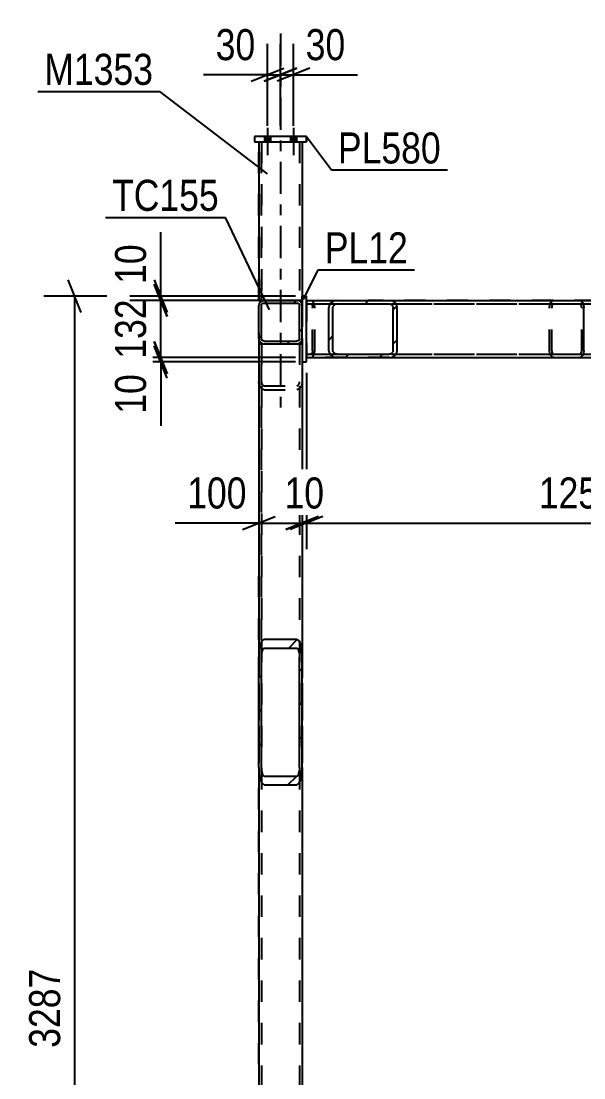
# Model space of a CAD drawing. Header units: millimetres. Extents: x -851 to 338, y -786 to 55.
# Drawn here: x 97.9 to 149.9, y -240.2 to -142.6 of the extents above; entities that cross this region are included whole.
import ezdxf

# ---------------------------------------------------------------- set-up
doc = ezdxf.new("R2010")
doc.units = ezdxf.units.MM
doc.linetypes.add('DXK_LINE_DOT2', pattern=[3.9198, 1.9599, -1.9599])
doc.linetypes.add('DXK_LINE_DOT3', pattern=[5.9187, 2.979, -0.9799, 0.9799, -0.9799])
doc.styles.add('Arial Narrow', font='ARIALN.TTF', dxfattribs={"height": 0.2})

# ---------------------------------------------------------------- blocks, each defined once
blk = doc.blocks.new('Part-232933133-11082 - 10991')
at = {"linetype": 'Continuous'}
h = blk.add_hatch(dxfattribs=at)
h.set_pattern_fill('', scale=0.7, style=0, pattern_type=0)
h.set_pattern_definition([(45, (120.176, -199.7953), (-1.57154, 1.57154), [])])
h.paths.add_polyline_path([(120.36, -199.673), (120.176, -199.795), (120.02, -200.145), (119.916, -200.668), (119.88, -201.286), (119.88, -211.501), (119.916, -212.119), (120.02, -212.642), (120.176, -212.991), (120.36, -213.114), (123.4, -213.114), (123.583, -212.991), (123.739, -212.642), (123.843, -212.119), (123.88, -211.501), (123.88, -201.286), (123.843, -200.668), (123.739, -200.145), (123.583, -199.795), (123.4, -199.673)])
h.paths.add_polyline_path([(123.492, -200.54), (123.569, -200.715), (123.621, -200.977), (123.64, -201.286), (123.64, -211.501), (123.621, -211.81), (123.569, -212.072), (123.492, -212.246), (123.4, -212.308), (120.36, -212.308), (120.268, -212.246), (120.19, -212.072), (120.138, -211.81), (120.12, -211.501), (120.12, -201.286), (120.138, -200.977), (120.19, -200.715), (120.268, -200.54), (120.36, -200.479), (123.4, -200.479)])
at = {"color": 2, "linetype": 'Continuous'}
for p, q in [((119.88, -172.389), (119.88, -201.286)), ((119.88, -172.389), (119.916, -172.389)), ((119.916, -172.389), (120.176, -172.389)), ((120.176, -172.389), (120.36, -172.389)), ((123.4, -172.389), (123.843, -172.389)), ((123.843, -172.389), (123.88, -172.389)), ((123.88, -174.07), (123.88, -201.286)), ((120.36, -199.673), (120.176, -199.795)), ((120.36, -199.673), (123.4, -199.673)), ((123.583, -199.795), (123.4, -199.673)), ((119.916, -200.668), (119.88, -201.286)), ((120.268, -200.54), (120.36, -200.479)), ((120.36, -200.479), (123.4, -200.479)), ((123.4, -200.479), (123.492, -200.54)), ((123.88, -201.286), (123.843, -200.668)), ((119.88, -211.501), (119.88, -201.286)), ((120.12, -201.286), (120.138, -200.977)), ((120.12, -211.501), (120.12, -201.286)), ((123.621, -200.977), (123.64, -201.286)), ((123.64, -211.501), (123.64, -201.286)), ((123.88, -211.501), (123.88, -201.286)), ((119.88, -211.501), (119.916, -212.119)), ((120.138, -211.81), (120.12, -211.501)), ((123.64, -211.501), (123.621, -211.81)), ((123.843, -212.119), (123.88, -211.501)), ((120.36, -212.308), (120.268, -212.246)), ((120.36, -212.308), (123.4, -212.308)), ((123.492, -212.246), (123.4, -212.308)), ((120.176, -212.991), (120.36, -213.114)), ((120.36, -213.114), (123.4, -213.114)), ((123.4, -213.114), (123.583, -212.991))]:
    blk.add_line(p, q, dxfattribs=at)
at = {"color": 7, "linetype": 'DXK_LINE_DOT2'}
for p, q in [((119.88, -172.389), (120.12, -172.389)), ((120.12, -211.501), (120.12, -172.389)), ((120.12, -172.389), (123.569, -172.389)), ((120.36, -172.389), (123.4, -172.389)), ((123.621, -172.389), (123.569, -172.389)), ((123.64, -172.389), (123.621, -172.389)), ((123.64, -172.389), (123.64, -211.501)), ((123.88, -172.389), (123.64, -172.389)), ((123.88, -172.389), (123.88, -174.07)), ((123.88, -172.389), (123.88, -172.389)), ((119.916, -176.18), (119.88, -175.895)), ((120.02, -176.422), (119.916, -176.18)), ((120.176, -176.583), (120.02, -176.422)), ((120.12, -175.895), (120.138, -176.038)), ((120.138, -176.038), (120.19, -176.158)), ((120.19, -176.158), (120.268, -176.239)), ((120.268, -176.239), (120.36, -176.267)), ((120.36, -176.267), (123.4, -176.267)), ((123.4, -176.267), (123.492, -176.239)), ((123.492, -176.239), (123.569, -176.158)), ((123.569, -176.158), (123.621, -176.038)), ((123.739, -176.422), (123.583, -176.583)), ((123.621, -176.038), (123.64, -175.895)), ((123.843, -176.18), (123.739, -176.422)), ((123.88, -175.895), (123.843, -176.18)), ((120.36, -176.64), (120.176, -176.583)), ((120.36, -176.64), (123.4, -176.64)), ((123.583, -176.583), (123.4, -176.64)), ((119.88, -201.286), (119.88, -211.501)), ((123.88, -201.286), (123.88, -211.501))]:
    blk.add_line(p, q, dxfattribs=at)
at = {"color": 2, "linetype": 'Continuous'}
for centre, radius, start, end in [((121.974, -200.805), 2.062, 150.66757, 176.1885), ((121.786, -200.805), 2.062, 3.81151, 29.33244), ((121.167, -201.045), 1.031, 150.66757, 176.1885), ((122.593, -201.045), 1.031, 3.81151, 29.33244), ((121.974, -211.981), 2.062, 183.81151, 209.33244), ((121.167, -211.741), 1.031, 183.81151, 209.33244), ((122.593, -211.741), 1.031, 330.66757, 356.1885), ((121.786, -211.981), 2.062, 330.66757, 356.1885)]:
    blk.add_arc(centre, radius, start, end, dxfattribs=at)
blk = doc.blocks.new('Part-232933133-11211 - 10991')
at = {"linetype": 'Continuous'}
h = blk.add_hatch(dxfattribs=at)
h.set_pattern_fill('', scale=0.7, style=0, pattern_type=0)
h.set_pattern_definition([(45, (120.176, -168.4255), (-1.5715, 1.5715), [])])
h.paths.add_polyline_path([(120.36, -168.389), (120.176, -168.426), (120.02, -168.53), (119.916, -168.685), (119.88, -168.869), (119.88, -171.909), (119.916, -172.093), (120.02, -172.248), (120.176, -172.352), (120.36, -172.389), (123.4, -172.389), (123.583, -172.352), (123.739, -172.248), (123.843, -172.093), (123.88, -171.909), (123.88, -168.869), (123.843, -168.685), (123.739, -168.53), (123.583, -168.426), (123.4, -168.389)])
h.paths.add_polyline_path([(123.4, -168.629), (123.492, -168.647), (123.569, -168.699), (123.621, -168.777), (123.64, -168.869), (123.64, -171.909), (123.621, -172.001), (123.569, -172.079), (123.492, -172.131), (123.4, -172.149), (120.36, -172.149), (120.268, -172.131), (120.19, -172.079), (120.138, -172.001), (120.12, -171.909), (120.12, -168.869), (120.138, -168.777), (120.19, -168.699), (120.268, -168.647), (120.36, -168.629)])
at = {"color": 2, "linetype": 'Continuous'}
for p, q in [((119.916, -168.685), (119.88, -168.869)), ((120.138, -168.777), (120.19, -168.699)), ((120.36, -168.389), (120.176, -168.426)), ((120.19, -168.699), (120.268, -168.647)), ((120.268, -168.647), (120.36, -168.629)), ((120.36, -168.389), (120.36, -168.389)), ((120.36, -168.389), (123.4, -168.389)), ((120.36, -168.629), (120.36, -168.629)), ((120.36, -168.629), (123.4, -168.629)), ((123.4, -168.389), (123.4, -168.389)), ((123.583, -168.426), (123.4, -168.389)), ((123.4, -168.629), (123.4, -168.629)), ((123.4, -168.629), (123.492, -168.647)), ((123.492, -168.647), (123.569, -168.699)), ((123.569, -168.699), (123.621, -168.777)), ((123.88, -168.869), (123.843, -168.685)), ((119.88, -168.869), (119.88, -168.869)), ((119.88, -171.909), (119.88, -168.869)), ((120.12, -168.869), (120.138, -168.777)), ((120.12, -168.869), (120.12, -168.869)), ((120.12, -171.909), (120.12, -168.869)), ((123.621, -168.777), (123.64, -168.869)), ((123.64, -168.869), (123.64, -168.869)), ((123.64, -171.909), (123.64, -168.869)), ((123.88, -168.869), (123.88, -168.869)), ((123.88, -171.909), (123.88, -168.869)), ((119.88, -171.909), (119.88, -171.909)), ((119.88, -171.909), (119.916, -172.093)), ((120.12, -171.909), (120.12, -171.909)), ((120.138, -172.001), (120.12, -171.909)), ((120.19, -172.079), (120.138, -172.001)), ((120.176, -172.352), (120.36, -172.389)), ((120.268, -172.131), (120.19, -172.079)), ((120.36, -172.149), (120.268, -172.131)), ((120.36, -172.149), (120.36, -172.149)), ((120.36, -172.149), (123.4, -172.149)), ((120.36, -172.389), (120.36, -172.389)), ((120.36, -172.389), (123.4, -172.389)), ((123.492, -172.131), (123.4, -172.149)), ((123.4, -172.149), (123.4, -172.149)), ((123.4, -172.389), (123.583, -172.352)), ((123.4, -172.389), (123.4, -172.389)), ((123.569, -172.079), (123.492, -172.131)), ((123.621, -172.001), (123.569, -172.079)), ((123.64, -171.909), (123.621, -172.001)), ((123.64, -171.909), (123.64, -171.909)), ((123.843, -172.093), (123.88, -171.909)), ((123.88, -171.909), (123.88, -171.909))]:
    blk.add_line(p, q, dxfattribs=at)
for centre, start, end in [((120.36, -168.869), 112.5, 157.5), ((123.4, -168.869), 22.5, 67.5), ((120.36, -171.909), 202.5, 247.5), ((123.4, -171.909), 292.5, 337.5)]:
    blk.add_arc(centre, 0.48, start, end, dxfattribs=at)
blk = doc.blocks.new('Part-232933133-11083 - 10991')
at = {"color": 7, "linetype": 'DXK_LINE_DOT2'}
for p, q in [((119.88, -293.788), (119.88, -191.968)), ((120.12, -191.968), (120.12, -293.788)), ((123.64, -191.968), (123.64, -293.788)), ((123.88, -191.968), (123.88, -293.788))]:
    blk.add_line(p, q, dxfattribs=at)
blk = doc.blocks.new('Part-232933133-11095 - 10991')
at = {"color": 7, "linetype": 'DXK_LINE_DOT2'}
for p, q in [((119.88, -172.389), (119.88, -211.501)), ((119.88, -172.389), (123.88, -172.389)), ((120.12, -172.389), (120.12, -293.789)), ((123.64, -172.389), (123.64, -293.789)), ((123.88, -172.389), (123.88, -211.501))]:
    blk.add_line(p, q, dxfattribs=at)
at = {"color": 2, "linetype": 'Continuous'}
for p, q in [((119.88, -211.501), (119.88, -293.789)), ((123.88, -211.501), (123.88, -293.789))]:
    blk.add_line(p, q, dxfattribs=at)
blk = doc.blocks.new('Part-232933133-11150 - 10991')
at = {"color": 7, "linetype": 'DXK_LINE_DOT2'}
for p, q in [((125.196, -168.39), (149.496, -168.39)), ((125.196, -168.71), (174.479, -168.71)), ((174.479, -168.39), (129.984, -168.39)), ((129.984, -168.71), (174.479, -168.71)), ((167.862, -168.39), (174.479, -168.39)), ((174.479, -173.67), (174.479, -168.39)), ((125.196, -173.35), (174.479, -173.35)), ((129.984, -173.35), (174.479, -173.35)), ((125.196, -173.67), (149.496, -173.67)), ((129.984, -173.67), (174.479, -173.67)), ((167.864, -173.67), (174.479, -173.67))]:
    blk.add_line(p, q, dxfattribs=at)
at = {"color": 2, "linetype": 'Continuous'}
for p, q in [((149.496, -168.39), (167.862, -168.39)), ((149.496, -173.67), (167.864, -173.67))]:
    blk.add_line(p, q, dxfattribs=at)
blk = doc.blocks.new('Part-232933133-11151 - 10991')
at = {"color": 7, "linetype": 'DXK_LINE_DOT2'}
for p, q in [((124.28, -168.39), (131.896, -168.39)), ((124.28, -168.39), (124.28, -168.39)), ((124.28, -168.39), (124.28, -173.67)), ((124.28, -168.39), (147.102, -168.39)), ((124.28, -168.71), (147.102, -168.71)), ((124.28, -168.71), (149.496, -168.71)), ((124.803, -168.439), (124.656, -168.39)), ((124.656, -168.71), (124.729, -168.734)), ((124.729, -168.734), (124.791, -168.804)), ((124.927, -168.578), (124.803, -168.439)), ((125.01, -168.785), (124.927, -168.578)), ((146.748, -168.785), (146.831, -168.577)), ((146.831, -168.577), (146.955, -168.439)), ((146.955, -168.439), (147.102, -168.39)), ((147.029, -168.734), (146.967, -168.804)), ((147.102, -168.71), (147.029, -168.734)), ((147.102, -168.39), (149.496, -168.39)), ((147.102, -168.71), (149.496, -168.71)), ((149.569, -168.734), (149.496, -168.71)), ((149.631, -168.804), (149.569, -168.734)), ((124.791, -168.804), (124.833, -168.908)), ((124.833, -168.908), (124.848, -169.03)), ((124.848, -173.03), (124.848, -169.03)), ((125.039, -169.03), (125.01, -168.785)), ((125.039, -173.03), (125.039, -169.03)), ((146.719, -169.03), (146.748, -168.785)), ((146.719, -173.03), (146.719, -169.03)), ((146.925, -168.908), (146.911, -169.03)), ((146.911, -173.03), (146.911, -169.03)), ((146.967, -168.804), (146.925, -168.908)), ((149.673, -168.908), (149.631, -168.804)), ((149.687, -169.03), (149.673, -168.908)), ((149.687, -173.03), (149.687, -169.03)), ((124.28, -173.35), (147.102, -173.35)), ((124.28, -173.35), (124.656, -173.35)), ((124.729, -173.326), (124.656, -173.35)), ((124.656, -173.35), (149.496, -173.35)), ((124.656, -173.67), (124.803, -173.621)), ((124.791, -173.256), (124.729, -173.326)), ((124.833, -173.153), (124.791, -173.256)), ((124.803, -173.621), (124.927, -173.483)), ((124.848, -173.03), (124.833, -173.153)), ((124.927, -173.483), (125.01, -173.275)), ((125.01, -173.275), (125.039, -173.03)), ((146.748, -173.275), (146.719, -173.03)), ((146.831, -173.483), (146.748, -173.275)), ((146.955, -173.621), (146.831, -173.483)), ((146.911, -173.03), (146.925, -173.152)), ((146.925, -173.152), (146.967, -173.256)), ((147.102, -173.67), (146.955, -173.621)), ((146.967, -173.256), (147.029, -173.326)), ((147.029, -173.326), (147.102, -173.35)), ((147.102, -173.35), (149.496, -173.35)), ((149.496, -173.35), (149.569, -173.326)), ((149.569, -173.326), (149.631, -173.256)), ((149.631, -173.256), (149.673, -173.152)), ((149.673, -173.152), (149.687, -173.03)), ((124.28, -173.67), (147.102, -173.67)), ((124.28, -173.67), (131.894, -173.67)), ((147.102, -173.67), (149.496, -173.67))]:
    blk.add_line(p, q, dxfattribs=at)
at = {"color": 2, "linetype": 'Continuous'}
for p, q in [((131.896, -168.39), (149.496, -168.39)), ((149.496, -168.39), (149.642, -168.439)), ((149.642, -168.439), (149.767, -168.577)), ((149.767, -168.577), (149.85, -168.785)), ((149.85, -168.785), (149.879, -169.03)), ((149.879, -173.03), (149.879, -169.03)), ((149.642, -173.621), (149.496, -173.67)), ((149.767, -173.483), (149.642, -173.621)), ((149.85, -173.275), (149.767, -173.483)), ((149.879, -173.03), (149.85, -173.275)), ((131.894, -173.67), (149.496, -173.67))]:
    blk.add_line(p, q, dxfattribs=at)
blk = doc.blocks.new('Bolt-232933133-60071 - 10991')
at = {"linetype": 'Continuous'}
for points in [[(120.4, -153.749), (120.96, -153.749), (120.96, -153.269), (120.4, -153.269)], [(120.4, -153.749), (120.96, -153.749), (120.96, -153.269), (120.4, -153.269)], [(122.8, -153.749), (123.36, -153.749), (123.36, -153.269), (122.8, -153.269)], [(122.8, -153.749), (123.36, -153.749), (123.36, -153.269), (122.8, -153.269)]]:
    blk.add_hatch(color=1, dxfattribs=at).paths.add_polyline_path(points)
at = {"color": 1, "linetype": 'Continuous'}
for p, q in [((120.68, -152.469), (120.68, -154.989)), ((120.68, -152.469), (120.68, -154.989)), ((123.08, -152.469), (123.08, -154.989)), ((123.08, -152.469), (123.08, -154.989)), ((120.4, -153.269), (120.4, -153.749)), ((120.4, -153.269), (120.4, -153.749)), ((120.96, -153.269), (120.96, -153.749)), ((120.96, -153.269), (120.96, -153.749)), ((122.8, -153.269), (122.8, -153.749)), ((122.8, -153.269), (122.8, -153.749)), ((123.36, -153.269), (123.36, -153.749)), ((123.36, -153.269), (123.36, -153.749))]:
    blk.add_line(p, q, dxfattribs=at)
blk = doc.blocks.new('Part-232933133-11182 - 10991')
at = {"linetype": 'Continuous'}
h = blk.add_hatch(dxfattribs=at)
h.set_pattern_fill('', scale=0.7, style=0, pattern_type=0)
h.set_pattern_definition([(45, (126.8137, -168.4386), (-1.57154, 1.57154), [])])
h.paths.add_polyline_path([(127.107, -168.39), (126.814, -168.439), (126.565, -168.577), (126.399, -168.785), (126.341, -169.03), (126.341, -173.03), (126.399, -173.275), (126.565, -173.482), (126.814, -173.621), (127.107, -173.67), (131.895, -173.67), (132.188, -173.621), (132.436, -173.482), (132.602, -173.275), (132.661, -173.03), (132.661, -169.03), (132.602, -168.785), (132.436, -168.577), (132.188, -168.439), (131.895, -168.39)])
h.paths.add_polyline_path([(131.895, -168.71), (132.041, -168.734), (132.165, -168.804), (132.249, -168.907), (132.278, -169.03), (132.278, -173.03), (132.249, -173.152), (132.165, -173.256), (132.041, -173.326), (131.895, -173.35), (127.107, -173.35), (126.96, -173.326), (126.836, -173.256), (126.753, -173.152), (126.724, -173.03), (126.724, -169.03), (126.753, -168.907), (126.836, -168.804), (126.96, -168.734), (127.107, -168.71)])
at = {"color": 2, "linetype": 'Continuous'}
for p, q in [((124.28, -168.39), (127.107, -168.39)), ((127.107, -168.39), (126.814, -168.439)), ((126.96, -168.734), (127.107, -168.71)), ((127.107, -168.39), (131.895, -168.39)), ((127.107, -168.71), (131.895, -168.71)), ((132.188, -168.439), (131.895, -168.39)), ((131.895, -168.71), (132.041, -168.734)), ((126.399, -168.785), (126.341, -169.03)), ((126.341, -173.03), (126.341, -169.03)), ((126.724, -169.03), (126.753, -168.907)), ((126.724, -173.03), (126.724, -169.03)), ((132.249, -168.907), (132.278, -169.03)), ((132.278, -173.03), (132.278, -169.03)), ((132.661, -169.03), (132.602, -168.785)), ((132.661, -173.03), (132.661, -169.03)), ((126.341, -173.03), (126.399, -173.275)), ((126.753, -173.152), (126.724, -173.03)), ((126.814, -173.621), (127.107, -173.67)), ((127.107, -173.35), (126.96, -173.326)), ((127.107, -173.35), (131.895, -173.35)), ((132.041, -173.326), (131.895, -173.35)), ((131.895, -173.67), (132.188, -173.621)), ((132.278, -173.03), (132.249, -173.152)), ((132.602, -173.275), (132.661, -173.03)), ((124.28, -173.67), (127.107, -173.67)), ((127.107, -173.67), (131.895, -173.67))]:
    blk.add_line(p, q, dxfattribs=at)
at = {"color": 7, "linetype": 'DXK_LINE_DOT2'}
for p, q in [((124.28, -168.39), (131.895, -168.39)), ((124.28, -168.39), (124.28, -173.67)), ((124.28, -168.71), (127.107, -168.71)), ((124.28, -168.71), (131.895, -168.71)), ((124.28, -173.35), (131.895, -173.35)), ((124.28, -173.35), (127.107, -173.35)), ((131.895, -173.67), (124.28, -173.67))]:
    blk.add_line(p, q, dxfattribs=at)
at = {"color": 2, "linetype": 'Continuous'}
for centre, radius, start, end in [((127.031, -169.12), 0.716, 107.70118, 152.05377), ((127.069, -169.075), 0.358, 107.70118, 152.05377), ((131.932, -169.075), 0.358, 27.94637, 72.29883), ((131.97, -169.12), 0.716, 27.94637, 72.29883), ((127.031, -172.939), 0.716, 207.94637, 252.29883), ((127.069, -172.985), 0.358, 207.94637, 252.29883), ((131.932, -172.985), 0.358, 287.70118, 332.05377), ((131.97, -172.939), 0.716, 287.70118, 332.05377)]:
    blk.add_arc(centre, radius, start, end, dxfattribs=at)
blk = doc.blocks.new('Part-232933133-11254 - 10991')
at = {"color": 7, "linetype": 'DXK_LINE_DOT2'}
for p, q in [((124.28, -167.99), (123.88, -167.99)), ((123.88, -167.99), (123.88, -174.07)), ((124.28, -174.07), (124.28, -167.99)), ((123.88, -174.07), (124.28, -174.07))]:
    blk.add_line(p, q, dxfattribs=at)
blk = doc.blocks.new('Part-232933133-11255 - 10991')
at = {"color": 2, "linetype": 'Continuous'}
for p, q in [((123.88, -167.99), (123.88, -167.99)), ((123.88, -167.99), (123.88, -168.869)), ((124.28, -167.99), (123.88, -167.99)), ((124.28, -167.99), (124.28, -167.99)), ((124.28, -174.07), (124.28, -167.99)), ((123.88, -171.909), (123.88, -174.07)), ((123.88, -174.07), (123.88, -174.07)), ((123.88, -174.07), (124.28, -174.07))]:
    blk.add_line(p, q, dxfattribs=at)
at = {"color": 7, "linetype": 'DXK_LINE_DOT2'}
for p, q in [((123.88, -167.99), (124.28, -167.99)), ((123.88, -168.869), (123.88, -171.909)), ((123.88, -174.07), (124.28, -174.07))]:
    blk.add_line(p, q, dxfattribs=at)
blk = doc.blocks.new('Part-232933133-60001 - 10991')
at = {"color": 7, "linetype": 'DXK_LINE_DOT3'}
blk.add_line((121.88, -143.749), (121.88, -178.392), dxfattribs=at)
at = {"color": 7, "linetype": 'DXK_LINE_DOT2'}
for p, q in [((119.88, -153.749), (123.88, -153.749)), ((119.88, -168.392), (119.88, -153.749)), ((120.12, -168.392), (120.12, -153.749)), ((123.64, -153.749), (123.64, -168.392)), ((123.88, -153.749), (123.88, -168.392)), ((123.88, -168.392), (119.88, -168.392))]:
    blk.add_line(p, q, dxfattribs=at)
blk = doc.blocks.new('Part-232933133-59998 - 10991')
at = {"color": 2, "linetype": 'Continuous'}
for p, q in [((124.28, -153.269), (119.48, -153.269)), ((119.48, -153.269), (119.48, -153.749)), ((119.48, -153.749), (124.28, -153.749)), ((124.28, -153.269), (124.28, -153.749))]:
    blk.add_line(p, q, dxfattribs=at)
blk = doc.blocks.new('Part-232933133-59997 - 10991')
at = {"color": 7, "linetype": 'DXK_LINE_DOT3'}
blk.add_line((121.88, -143.749), (121.88, -178.392), dxfattribs=at)
at = {"color": 2, "linetype": 'Continuous'}
for p, q in [((119.88, -153.749), (119.88, -168.392)), ((123.88, -153.749), (123.88, -167.99)), ((119.88, -168.392), (120.345, -168.392)), ((123.843, -168.392), (123.415, -168.392)), ((123.843, -168.392), (123.88, -168.392))]:
    blk.add_line(p, q, dxfattribs=at)
at = {"color": 7, "linetype": 'DXK_LINE_DOT2'}
for p, q in [((119.88, -153.749), (123.88, -153.749)), ((120.12, -153.749), (120.12, -168.392)), ((123.64, -153.749), (123.64, -168.392)), ((120.345, -168.392), (123.415, -168.392)), ((123.4, -168.392), (123.415, -168.392)), ((123.843, -168.392), (123.88, -168.392)), ((123.88, -168.392), (123.88, -167.99))]:
    blk.add_line(p, q, dxfattribs=at)
blk = doc.blocks.new('Part-232933133-60002 - 10991')
at = {"color": 7, "linetype": 'DXK_LINE_DOT2'}
for p, q in [((124.28, -153.269), (119.48, -153.269)), ((119.48, -153.269), (119.48, -153.749)), ((119.48, -153.749), (124.28, -153.749)), ((124.28, -153.749), (124.28, -153.269))]:
    blk.add_line(p, q, dxfattribs=at)
blk = doc.blocks.new('Bolt-232933133-60073 - 10991')
at = {"linetype": 'Continuous'}
for points in [[(120.4, -153.749), (120.96, -153.749), (120.96, -153.269), (120.4, -153.269)], [(120.4, -153.749), (120.96, -153.749), (120.96, -153.269), (120.4, -153.269)], [(122.8, -153.749), (123.36, -153.749), (123.36, -153.269), (122.8, -153.269)], [(122.8, -153.749), (123.36, -153.749), (123.36, -153.269), (122.8, -153.269)]]:
    blk.add_hatch(color=1, dxfattribs=at).paths.add_polyline_path(points)
at = {"color": 1, "linetype": 'Continuous'}
for p, q in [((120.68, -152.469), (120.68, -154.989)), ((120.68, -152.469), (120.68, -154.989)), ((123.08, -152.469), (123.08, -154.989)), ((123.08, -152.469), (123.08, -154.989)), ((120.4, -153.269), (120.4, -153.749)), ((120.4, -153.269), (120.4, -153.749)), ((120.96, -153.269), (120.96, -153.749)), ((120.96, -153.269), (120.96, -153.749)), ((122.8, -153.269), (122.8, -153.749)), ((122.8, -153.269), (122.8, -153.749)), ((123.36, -153.269), (123.36, -153.749)), ((123.36, -153.269), (123.36, -153.749))]:
    blk.add_line(p, q, dxfattribs=at)
blk = doc.blocks.new('StraightDimension-232933133-11310 - 10991')
at = {"color": 7, "linetype": 'Continuous'}
for p, q in [((124.28, -175.07), (124.28, -191.348)), ((174.479, -175.79), (174.479, -191.348)), ((125.78, -188.348), (122.78, -189.548)), ((124.28, -188.948), (174.479, -188.948)), ((172.979, -189.548), (175.979, -188.348))]:
    blk.add_line(p, q, dxfattribs=at)
at = {"color": 0}
blk.add_wipeout([(153.635, -188.198), (153.635, -183.998), (145.123, -183.998), (145.123, -188.198)], dxfattribs=at)
at = {"color": 3, "style": 'Arial Narrow'}
blk.add_text('1255', height=2.8633, dxfattribs=at).set_placement((145.723, -187.598))
blk = doc.blocks.new('StraightDimension-232933133-72911 - 10991')
at = {"color": 7, "linetype": 'Continuous'}
for p, q in [((121.88, -152.269), (121.88, -144.708)), ((123.08, -152.269), (123.08, -144.708)), ((120.38, -148.158), (123.38, -146.958)), ((124.58, -146.958), (121.58, -148.158)), ((121.88, -147.558), (123.08, -147.558)), ((123.08, -147.558), (128.986, -147.558)), ((123.08, -147.558), (128.986, -147.558))]:
    blk.add_line(p, q, dxfattribs=at)
at = {"color": 0}
blk.add_wipeout([(128.461, -146.808), (128.461, -142.608), (123.605, -142.608), (123.605, -146.808)], dxfattribs=at)
at = {"color": 3, "style": 'Arial Narrow'}
blk.add_text('30', height=2.8633, dxfattribs=at).set_placement((124.205, -146.208))
blk = doc.blocks.new('StraightDimension-232933133-11281 - 10991')
at = {"color": 7, "linetype": 'Continuous'}
for p, q in [((119.88, -171.389), (119.88, -191.348)), ((123.88, -175.07), (123.88, -191.348)), ((119.88, -188.948), (112.145, -188.948)), ((119.88, -188.948), (112.145, -188.948)), ((118.38, -189.548), (121.38, -188.348)), ((119.88, -188.948), (123.88, -188.948)), ((125.38, -188.348), (122.38, -189.548))]:
    blk.add_line(p, q, dxfattribs=at)
at = {"color": 0}
blk.add_wipeout([(119.355, -188.198), (119.355, -183.998), (112.67, -183.998), (112.67, -188.198)], dxfattribs=at)
at = {"color": 3, "style": 'Arial Narrow'}
blk.add_text('100', height=2.8633, dxfattribs=at).set_placement((113.27, -187.598))
blk = doc.blocks.new('StraightDimension-232933133-11294 - 10991')
at = {"color": 7, "linetype": 'Continuous'}
for p, q in [((123.88, -175.07), (123.88, -191.348)), ((124.28, -175.07), (124.28, -191.348)), ((122.38, -189.548), (125.38, -188.348)), ((125.78, -188.348), (122.78, -189.548)), ((123.88, -188.948), (124.28, -188.948))]:
    blk.add_line(p, q, dxfattribs=at)
at = {"color": 0}
blk.add_wipeout([(126.508, -188.198), (126.508, -183.998), (121.652, -183.998), (121.652, -188.198)], dxfattribs=at)
at = {"color": 3, "style": 'Arial Narrow'}
blk.add_text('10', height=2.8633, dxfattribs=at).set_placement((122.252, -187.598))
blk = doc.blocks.new('StraightDimension-232933133-11356 - 10991')
at = {"color": 7, "linetype": 'Continuous'}
for p, q in [((103.494, -169.49), (102.294, -166.49)), ((122.88, -167.99), (100.044, -167.99)), ((102.894, -299.47), (102.894, -167.99))]:
    blk.add_line(p, q, dxfattribs=at)
at = {"color": 0}
blk.add_wipeout([(102.144, -229.474), (97.944, -229.474), (97.944, -237.986), (102.144, -237.986)], dxfattribs=at)
at = {"color": 3, "style": 'Arial Narrow'}
blk.add_text('3287', height=2.8633, rotation=90.00021, dxfattribs=at).set_placement((101.544, -237.386))
blk = doc.blocks.new('StraightDimension-232933133-11494 - 10991')
at = {"color": 7, "linetype": 'Continuous'}
for p, q in [((110.222, -172.17), (111.422, -175.17)), ((111.422, -175.57), (110.222, -172.57)), ((123.28, -173.67), (107.972, -173.67)), ((123.28, -174.07), (107.972, -174.07)), ((110.822, -174.07), (110.822, -173.67)), ((110.822, -174.07), (110.822, -179.976)), ((110.822, -174.07), (110.822, -179.976))]:
    blk.add_line(p, q, dxfattribs=at)
at = {"color": 0}
blk.add_wipeout([(110.072, -174.595), (105.872, -174.595), (105.872, -179.451), (110.072, -179.451)], dxfattribs=at)
at = {"color": 3, "style": 'Arial Narrow'}
blk.add_text('10', height=2.8633, rotation=90.00021, dxfattribs=at).set_placement((109.472, -178.851))
blk = doc.blocks.new('StraightDimension-232933133-11509 - 10991')
at = {"color": 7, "linetype": 'Continuous'}
for p, q in [((110.222, -166.89), (111.422, -169.89)), ((123.28, -168.39), (107.972, -168.39)), ((110.822, -173.67), (110.822, -168.39)), ((111.422, -175.17), (110.222, -172.17)), ((123.28, -173.67), (107.972, -173.67))]:
    blk.add_line(p, q, dxfattribs=at)
at = {"color": 0}
blk.add_wipeout([(110.072, -167.688), (105.872, -167.688), (105.872, -174.372), (110.072, -174.372)], dxfattribs=at)
at = {"color": 3, "style": 'Arial Narrow'}
blk.add_text('132', height=2.8633, rotation=90.00021, dxfattribs=at).set_placement((109.472, -173.772))
blk = doc.blocks.new('StraightDimension-232933133-11520 - 10991')
at = {"color": 7, "linetype": 'Continuous'}
for p, q in [((110.822, -167.99), (110.822, -162.084)), ((110.822, -167.99), (110.822, -162.084)), ((110.222, -166.49), (111.422, -169.49)), ((111.422, -169.89), (110.222, -166.89)), ((123.28, -167.99), (107.972, -167.99)), ((123.28, -168.39), (107.972, -168.39)), ((110.822, -168.39), (110.822, -167.99))]:
    blk.add_line(p, q, dxfattribs=at)
at = {"color": 0}
blk.add_wipeout([(110.072, -162.609), (105.872, -162.609), (105.872, -167.465), (110.072, -167.465)], dxfattribs=at)
at = {"color": 3, "style": 'Arial Narrow'}
blk.add_text('10', height=2.8633, rotation=90.00021, dxfattribs=at).set_placement((109.472, -166.865))
blk = doc.blocks.new('StraightDimension-232933133-72912 - 10991')
at = {"color": 7, "linetype": 'Continuous'}
for p, q in [((120.68, -152.269), (120.68, -144.708)), ((121.88, -152.269), (121.88, -144.708)), ((119.18, -148.158), (122.18, -146.958)), ((123.38, -146.958), (120.38, -148.158)), ((120.68, -147.558), (114.774, -147.558)), ((120.68, -147.558), (114.774, -147.558)), ((120.68, -147.558), (121.88, -147.558))]:
    blk.add_line(p, q, dxfattribs=at)
at = {"color": 0}
blk.add_wipeout([(120.155, -146.808), (120.155, -142.608), (115.299, -142.608), (115.299, -146.808)], dxfattribs=at)
at = {"color": 3, "style": 'Arial Narrow'}
blk.add_text('30', height=2.8633, dxfattribs=at).set_placement((115.899, -146.208))
blk = doc.blocks.new('Mark-232933133-42748 - 10991')
at = {"color": 30, "linetype": 'Continuous'}
for p, q in [((123.998, -168.311), (125.37, -165.567)), ((125.37, -165.567), (134.246, -165.567))]:
    blk.add_line(p, q, dxfattribs=at)
at = {"color": 0}
blk.add_wipeout([(133.646, -164.967), (133.646, -161.967), (125.97, -161.967), (125.97, -164.967)], dxfattribs=at)
blk.add_wipeout([(133.646, -164.967), (133.646, -161.967), (125.97, -161.967), (125.97, -164.967)], dxfattribs=at)
at = {"color": 3, "style": 'Arial Narrow'}
blk.add_text('PL12', height=2.8633, dxfattribs=at).set_placement((125.97, -164.967))
blk = doc.blocks.new('Mark-232933133-42847 - 10991')
at = {"color": 30, "linetype": 'Continuous'}
for p in [(105.733, -160.721), (120.851, -169.255)]:
    blk.add_line(p, (116.797, -160.721), dxfattribs=at)
at = {"color": 0}
blk.add_wipeout([(116.197, -160.121), (116.197, -157.121), (106.333, -157.121), (106.333, -160.121)], dxfattribs=at)
blk.add_wipeout([(116.197, -160.121), (116.197, -157.121), (106.333, -157.121), (106.333, -160.121)], dxfattribs=at)
at = {"color": 3, "style": 'Arial Narrow'}
blk.add_text('TC155', height=2.8633, dxfattribs=at).set_placement((106.333, -160.121))
blk = doc.blocks.new('Mark-232933133-73057 - 10991')
at = {"color": 30, "linetype": 'Continuous'}
for p, q in [((124.28, -153.269), (126.58, -156.349)), ((126.58, -156.349), (137.283, -156.349))]:
    blk.add_line(p, q, dxfattribs=at)
at = {"color": 0}
blk.add_wipeout([(136.683, -155.749), (136.683, -152.749), (127.18, -152.749), (127.18, -155.749)], dxfattribs=at)
blk.add_wipeout([(136.683, -155.749), (136.683, -152.749), (127.18, -152.749), (127.18, -155.749)], dxfattribs=at)
at = {"color": 3, "style": 'Arial Narrow'}
blk.add_text('PL580', height=2.8633, dxfattribs=at).set_placement((127.18, -155.749))
blk = doc.blocks.new('Mark-232933133-73064 - 10991')
at = {"color": 30, "linetype": 'Continuous'}
for p in [(99.484, -149.089), (120.692, -156.689)]:
    blk.add_line(p, (110.736, -149.089), dxfattribs=at)
at = {"color": 0}
blk.add_wipeout([(110.136, -148.489), (110.136, -145.489), (100.084, -145.489), (100.084, -148.489)], dxfattribs=at)
blk.add_wipeout([(110.136, -148.489), (110.136, -145.489), (100.084, -145.489), (100.084, -148.489)], dxfattribs=at)
at = {"color": 3, "style": 'Arial Narrow'}
blk.add_text('M1353', height=2.8633, dxfattribs=at).set_placement((100.084, -148.489))

msp = doc.modelspace()

# ---------------------------------------------------------------- block references
for name in ['Part-232933133-60001 - 10991', 'Part-232933133-59997 - 10991', 'Bolt-232933133-60071 - 10991', 'Bolt-232933133-60073 - 10991', 'Part-232933133-59998 - 10991', 'Part-232933133-60002 - 10991', 'Part-232933133-11211 - 10991', 'Part-232933133-11254 - 10991', 'Part-232933133-11255 - 10991', 'Part-232933133-11151 - 10991', 'Part-232933133-11182 - 10991', 'Part-232933133-11150 - 10991', 'Part-232933133-11082 - 10991', 'Part-232933133-11095 - 10991', 'Part-232933133-11083 - 10991']:
    msp.add_blockref(name, (0, 0))

# ---------------------------------------------------------------- next in the draw order: block references
for name in ['StraightDimension-232933133-72911 - 10991', 'StraightDimension-232933133-11310 - 10991']:
    msp.add_blockref(name, (0, 0))

# ---------------------------------------------------------------- next in the draw order: block references
for name in ['StraightDimension-232933133-72912 - 10991', 'Mark-232933133-73057 - 10991', 'StraightDimension-232933133-11281 - 10991']:
    msp.add_blockref(name, (0, 0))

# ---------------------------------------------------------------- next in the draw order: block references
msp.add_blockref('StraightDimension-232933133-11294 - 10991', (0, 0))

# ---------------------------------------------------------------- next in the draw order: block references
msp.add_blockref('StraightDimension-232933133-11356 - 10991', (0, 0))

# ---------------------------------------------------------------- next in the draw order: block references
for name in ['Mark-232933133-42748 - 10991', 'StraightDimension-232933133-11494 - 10991']:
    msp.add_blockref(name, (0, 0))

# ---------------------------------------------------------------- next in the draw order: block references
msp.add_blockref('StraightDimension-232933133-11509 - 10991', (0, 0))

# ---------------------------------------------------------------- next in the draw order: block references
msp.add_blockref('StraightDimension-232933133-11520 - 10991', (0, 0))

# ---------------------------------------------------------------- next in the draw order: block references
msp.add_blockref('Mark-232933133-42847 - 10991', (0, 0))

# ---------------------------------------------------------------- next in the draw order: block references
msp.add_blockref('Mark-232933133-73064 - 10991', (0, 0))

doc.saveas('drawing.dxf')
